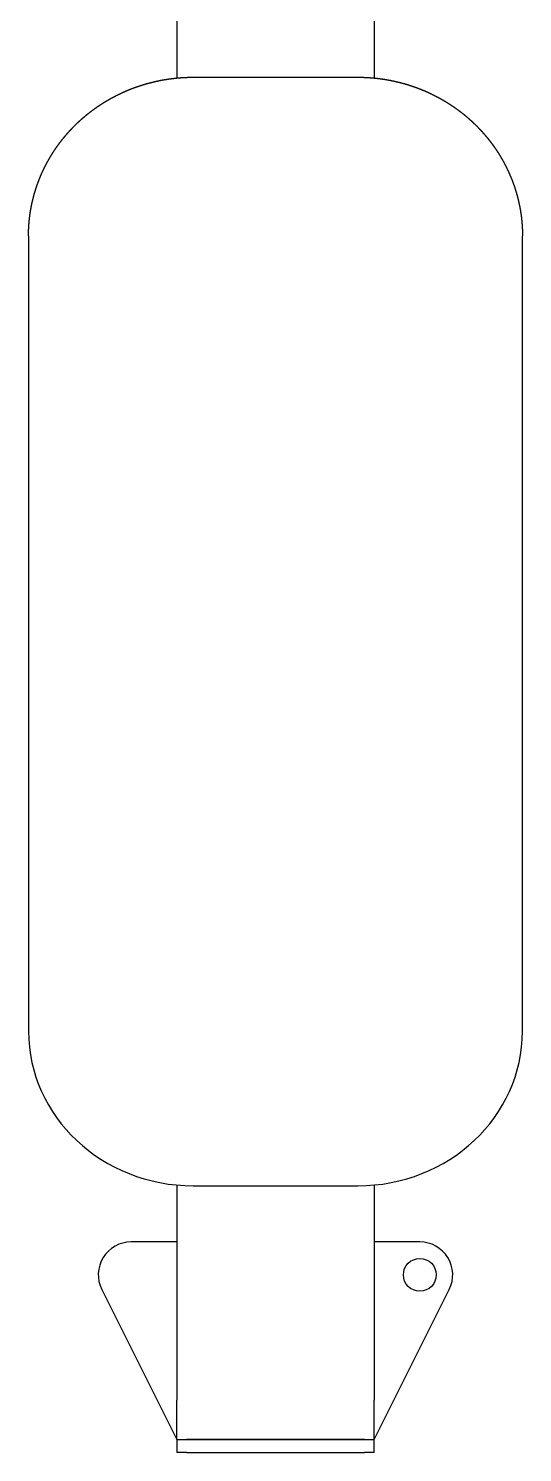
# Model space of a CAD drawing. Header units: millimetres. Extents: x -396 to 32754, y 354 to 22128.
# Drawn here: x 20569.3 to 20719.3, y 6071.8 to 6504.7 of the extents above; entities that cross this region are included whole.
import ezdxf

# ---------------------------------------------------------------- set-up
doc = ezdxf.new("R2010")
doc.units = ezdxf.units.MM
doc.layers.add('equipments', color=250, linetype='Continuous')
doc.layers.add('furniture', color=26, linetype='Continuous')

# ---------------------------------------------------------------- blocks, each defined once
blk = doc.blocks.new('Fit17')
at = {"layer": 'equipments'}
for p, q in [((-30, 464.06), (-30, 417.76)), ((30, 464.06), (30, 417.76)), ((-25, 418), (25, 418)), ((-75, 369.81), (-75, 134.89)), ((75, 134.89), (75, 369.81)), ((-75, 134.89), (-75, 128.05)), ((75, 128.05), (75, 134.89)), ((-30, 81.3), (-30, 15.92)), ((-25, 81.06), (25, 81.06)), ((30, 81.3), (30, 15.92)), ((-30, 64), (-43.82, 64)), ((43.82, 64), (30, 64)), ((-52.76, 49.53), (-30, 4)), ((30, 4), (52.76, 49.53)), ((-30, 4), (-30, 15.92)), ((30, 4), (30, 15.92)), ((-30, 4), (30, 4)), ((-30, 4), (-30, 0)), ((-27, 0), (-30, 0)), ((27, 4), (-27, 4)), ((-27, 0), (27, 0)), ((30, 0), (30, 4)), ((30, 0), (27, 0))]:
    blk.add_line(p, q, dxfattribs=at)
blk.add_circle((43.82, 54), 5, dxfattribs=at)
for centre, start, end in [((-43.82, 54), 90, 206.565), ((43.82, 54), 333.4349, 90)]:
    blk.add_arc(centre, 10, start, end, dxfattribs=at)
for centre, start_param, end_param in [((-25, 128.05), 3.141593, 4.712389), ((25, 128.05), -1.570796, 0)]:
    blk.add_ellipse(centre, major_axis=(50, 0), ratio=0.939693, start_param=start_param, end_param=end_param, dxfattribs=at)
for points in [[(-41.37, 415.35), (-40.65, 415.58)], [(-40.65, 415.58), (-39.91, 415.81)], [(-39.91, 415.81), (-39.18, 416.03)], [(-39.18, 416.03), (-38.44, 416.23)], [(-38.44, 416.23), (-37.69, 416.42)], [(-37.69, 416.42), (-36.95, 416.61)], [(-36.95, 416.61), (-36.2, 416.78)], [(-36.2, 416.78), (-35.45, 416.94)], [(-35.45, 416.94), (-34.7, 417.09)], [(-34.7, 417.09), (-33.95, 417.23)], [(-33.95, 417.23), (-33.19, 417.35)], [(-33.19, 417.35), (-32.43, 417.47)], [(-32.43, 417.47), (-31.67, 417.57)], [(-31.67, 417.57), (-30.91, 417.66)], [(-30.91, 417.66), (-30.15, 417.75)], [(-30.15, 417.75), (-29.39, 417.82)], [(-29.39, 417.82), (-28.62, 417.88)], [(-28.62, 417.88), (-27.86, 417.92)], [(-27.86, 417.92), (-27.09, 417.96)], [(-27.09, 417.96), (-26.33, 417.99)], [(-26.33, 417.99), (-25.56, 418)], [(-25.56, 418), (-25.28, 418)], [(-25.28, 418), (-25, 418)], [(25, 418), (25.77, 418)], [(25.77, 418), (26.53, 417.98)], [(26.53, 417.98), (27.3, 417.95)], [(27.3, 417.95), (28.06, 417.91)], [(28.06, 417.91), (28.83, 417.86)], [(28.83, 417.86), (29.59, 417.8)], [(29.59, 417.8), (30.36, 417.73)], [(30.36, 417.73), (31.12, 417.64)], [(31.12, 417.64), (31.88, 417.54)], [(31.88, 417.54), (32.64, 417.44)], [(32.64, 417.44), (33.39, 417.32)], [(33.39, 417.32), (34.15, 417.19)], [(34.15, 417.19), (34.9, 417.05)], [(34.9, 417.05), (35.66, 416.9)], [(35.66, 416.9), (36.4, 416.73)], [(36.4, 416.73), (37.15, 416.56)], [(37.15, 416.56), (37.9, 416.37)], [(37.9, 416.37), (38.64, 416.18)], [(38.64, 416.18), (39.38, 415.97)], [(39.38, 415.97), (40.11, 415.75)], [(40.11, 415.75), (40.84, 415.52)], [(40.84, 415.52), (41.57, 415.28)], [(-51.14, 410.9), (-50.48, 411.28)], [(-50.48, 411.28), (-49.8, 411.66)], [(-49.8, 411.66), (-49.13, 412.02)], [(-49.13, 412.02), (-48.45, 412.38)], [(-48.45, 412.38), (-47.76, 412.72)], [(-47.76, 412.72), (-47.07, 413.06)], [(-47.07, 413.06), (-46.37, 413.38)], [(-46.37, 413.38), (-45.67, 413.69)], [(-45.67, 413.69), (-44.97, 414)], [(-44.97, 414), (-44.26, 414.29)], [(-44.26, 414.29), (-43.54, 414.57)], [(-43.54, 414.57), (-42.82, 414.84)], [(-42.82, 414.84), (-42.1, 415.1)], [(-42.1, 415.1), (-41.37, 415.35)], [(41.57, 415.28), (42.3, 415.03)], [(42.3, 415.03), (43.02, 414.77)], [(43.02, 414.77), (43.74, 414.49)], [(43.74, 414.49), (44.45, 414.21)], [(44.45, 414.21), (45.16, 413.92)], [(45.16, 413.92), (45.86, 413.61)], [(45.86, 413.61), (46.56, 413.3)], [(46.56, 413.3), (47.26, 412.97)], [(47.26, 412.97), (47.95, 412.63)], [(47.95, 412.63), (48.63, 412.28)], [(48.63, 412.28), (49.31, 411.93)], [(49.31, 411.93), (49.99, 411.56)], [(49.99, 411.56), (50.66, 411.18)], [(-57.44, 406.49), (-56.84, 406.98)], [(-56.84, 406.98), (-56.23, 407.45)], [(-56.23, 407.45), (-55.62, 407.92)], [(-55.62, 407.92), (-55, 408.37)], [(-55, 408.37), (-54.37, 408.82)], [(-54.37, 408.82), (-53.74, 409.25)], [(-53.74, 409.25), (-53.1, 409.68)], [(-53.1, 409.68), (-52.45, 410.1)], [(-52.45, 410.1), (-51.8, 410.5)], [(-51.8, 410.5), (-51.14, 410.9)], [(50.66, 411.18), (51.32, 410.79)], [(51.32, 410.79), (51.98, 410.39)], [(51.98, 410.39), (52.63, 409.98)], [(52.63, 409.98), (53.27, 409.56)], [(53.27, 409.56), (53.91, 409.14)], [(53.91, 409.14), (54.54, 408.7)], [(54.54, 408.7), (55.17, 408.25)], [(55.17, 408.25), (55.79, 407.79)], [(55.79, 407.79), (56.4, 407.32)], [(56.4, 407.32), (57, 406.85)], [(-61.95, 402.29), (-61.41, 402.85)], [(-61.41, 402.85), (-60.87, 403.39)], [(-60.87, 403.39), (-60.32, 403.93)], [(-60.32, 403.93), (-59.76, 404.46)], [(-59.76, 404.46), (-59.19, 404.98)], [(-59.19, 404.98), (-58.61, 405.5)], [(-58.61, 405.5), (-58.03, 406)], [(-58.03, 406), (-57.44, 406.49)], [(57, 406.85), (57.6, 406.36)], [(57.6, 406.36), (58.19, 405.86)], [(58.19, 405.86), (58.77, 405.36)], [(58.77, 405.36), (59.34, 404.84)], [(59.34, 404.84), (59.91, 404.32)], [(59.91, 404.32), (60.47, 403.79)], [(60.47, 403.79), (61.02, 403.25)], [(61.02, 403.25), (61.56, 402.7)], [(61.56, 402.7), (62.09, 402.14)], [(-65.43, 398.17), (-64.96, 398.78)], [(-64.96, 398.78), (-64.48, 399.39)], [(-64.48, 399.39), (-64, 399.98)], [(-64, 399.98), (-63.5, 400.57)], [(-63.5, 400.57), (-62.99, 401.15)], [(-62.99, 401.15), (-62.47, 401.73)], [(-62.47, 401.73), (-61.95, 402.29)], [(62.09, 402.14), (62.61, 401.57)], [(62.61, 401.57), (63.13, 401)], [(63.13, 401), (63.63, 400.41)], [(63.63, 400.41), (64.13, 399.82)], [(64.13, 399.82), (64.62, 399.22)], [(64.62, 399.22), (65.09, 398.62)], [(65.09, 398.62), (65.56, 398)], [(-68.41, 393.74), (-68.01, 394.39)], [(-68.01, 394.39), (-67.61, 395.04)], [(-67.61, 395.04), (-67.19, 395.68)], [(-67.19, 395.68), (-66.77, 396.31)], [(-66.77, 396.31), (-66.33, 396.94)], [(-66.33, 396.94), (-65.89, 397.56)], [(-65.89, 397.56), (-65.43, 398.17)], [(65.56, 398), (66.02, 397.38)], [(66.02, 397.38), (66.47, 396.75)], [(66.47, 396.75), (66.9, 396.11)], [(66.9, 396.11), (67.33, 395.47)], [(67.33, 395.47), (67.75, 394.81)], [(67.75, 394.81), (68.16, 394.16)], [(68.16, 394.16), (68.55, 393.49)], [(-70.87, 389), (-70.55, 389.69)], [(-70.55, 389.69), (-70.22, 390.38)], [(-70.22, 390.38), (-69.88, 391.06)], [(-69.88, 391.06), (-69.53, 391.74)], [(-69.53, 391.74), (-69.16, 392.41)], [(-69.16, 392.41), (-68.79, 393.08)], [(-68.79, 393.08), (-68.41, 393.74)], [(68.55, 393.49), (68.94, 392.82)], [(68.94, 392.82), (69.31, 392.14)], [(69.31, 392.14), (69.68, 391.46)], [(69.68, 391.46), (70.03, 390.77)], [(70.03, 390.77), (70.37, 390.07)], [(70.37, 390.07), (70.7, 389.37)], [(-72.55, 384.73), (-72.3, 385.45)], [(-72.3, 385.45), (-72.03, 386.17)], [(-72.03, 386.17), (-71.76, 386.88)], [(-71.76, 386.88), (-71.47, 387.59)], [(-71.47, 387.59), (-71.18, 388.3)], [(-71.18, 388.3), (-70.87, 389)], [(70.7, 389.37), (71.02, 388.67)], [(71.02, 388.67), (71.32, 387.95)], [(71.32, 387.95), (71.62, 387.24)], [(71.62, 387.24), (71.9, 386.52)], [(71.9, 386.52), (72.17, 385.79)], [(72.17, 385.79), (72.43, 385.06)], [(-73.79, 380.35), (-73.61, 381.09)], [(-73.61, 381.09), (-73.42, 381.82)], [(-73.42, 381.82), (-73.22, 382.56)], [(-73.22, 382.56), (-73.01, 383.28)], [(-73.01, 383.28), (-72.78, 384.01)], [(-72.78, 384.01), (-72.55, 384.73)], [(72.43, 385.06), (72.68, 384.33)], [(72.68, 384.33), (72.91, 383.6)], [(72.91, 383.6), (73.13, 382.87)], [(73.13, 382.87), (73.34, 382.13)], [(73.34, 382.13), (73.54, 381.39)], [(73.54, 381.39), (73.72, 380.65)], [(-74.6, 375.87), (-74.5, 376.62)], [(-74.5, 376.62), (-74.38, 377.37)], [(-74.38, 377.37), (-74.25, 378.12)], [(-74.25, 378.12), (-74.11, 378.87)], [(-74.11, 378.87), (-73.96, 379.61)], [(-73.96, 379.61), (-73.79, 380.35)], [(73.72, 380.65), (73.89, 379.91)], [(73.89, 379.91), (74.05, 379.16)], [(74.05, 379.16), (74.2, 378.4)], [(74.2, 378.4), (74.33, 377.65)], [(74.33, 377.65), (74.46, 376.89)], [(74.46, 376.89), (74.57, 376.14)], [(-74.94, 372.09), (-74.9, 372.85)], [(-74.9, 372.85), (-74.84, 373.61)], [(-74.84, 373.61), (-74.78, 374.36)], [(-74.78, 374.36), (-74.7, 375.12)], [(-74.7, 375.12), (-74.6, 375.87)], [(74.57, 376.14), (74.67, 375.38)], [(74.67, 375.38), (74.75, 374.61)], [(74.75, 374.61), (74.82, 373.85)], [(74.82, 373.85), (74.88, 373.09)], [(74.88, 373.09), (74.93, 372.32)], [(74.93, 372.32), (74.97, 371.56)], [(-75, 369.81), (-74.99, 370.57)], [(-74.99, 370.57), (-74.98, 371.33)], [(-74.98, 371.33), (-74.94, 372.09)], [(74.97, 371.56), (74.99, 370.79)], [(74.99, 370.79), (75, 370.02)], [(75, 370.02), (75, 369.81)]]:
    blk.add_open_spline(points, degree=1, dxfattribs=at)

msp = doc.modelspace()

# ---------------------------------------------------------------- block references
at = {"layer": 'furniture'}
msp.add_blockref('Fit17', (20644.31, 6071.85), dxfattribs=at)

doc.saveas('drawing.dxf')
